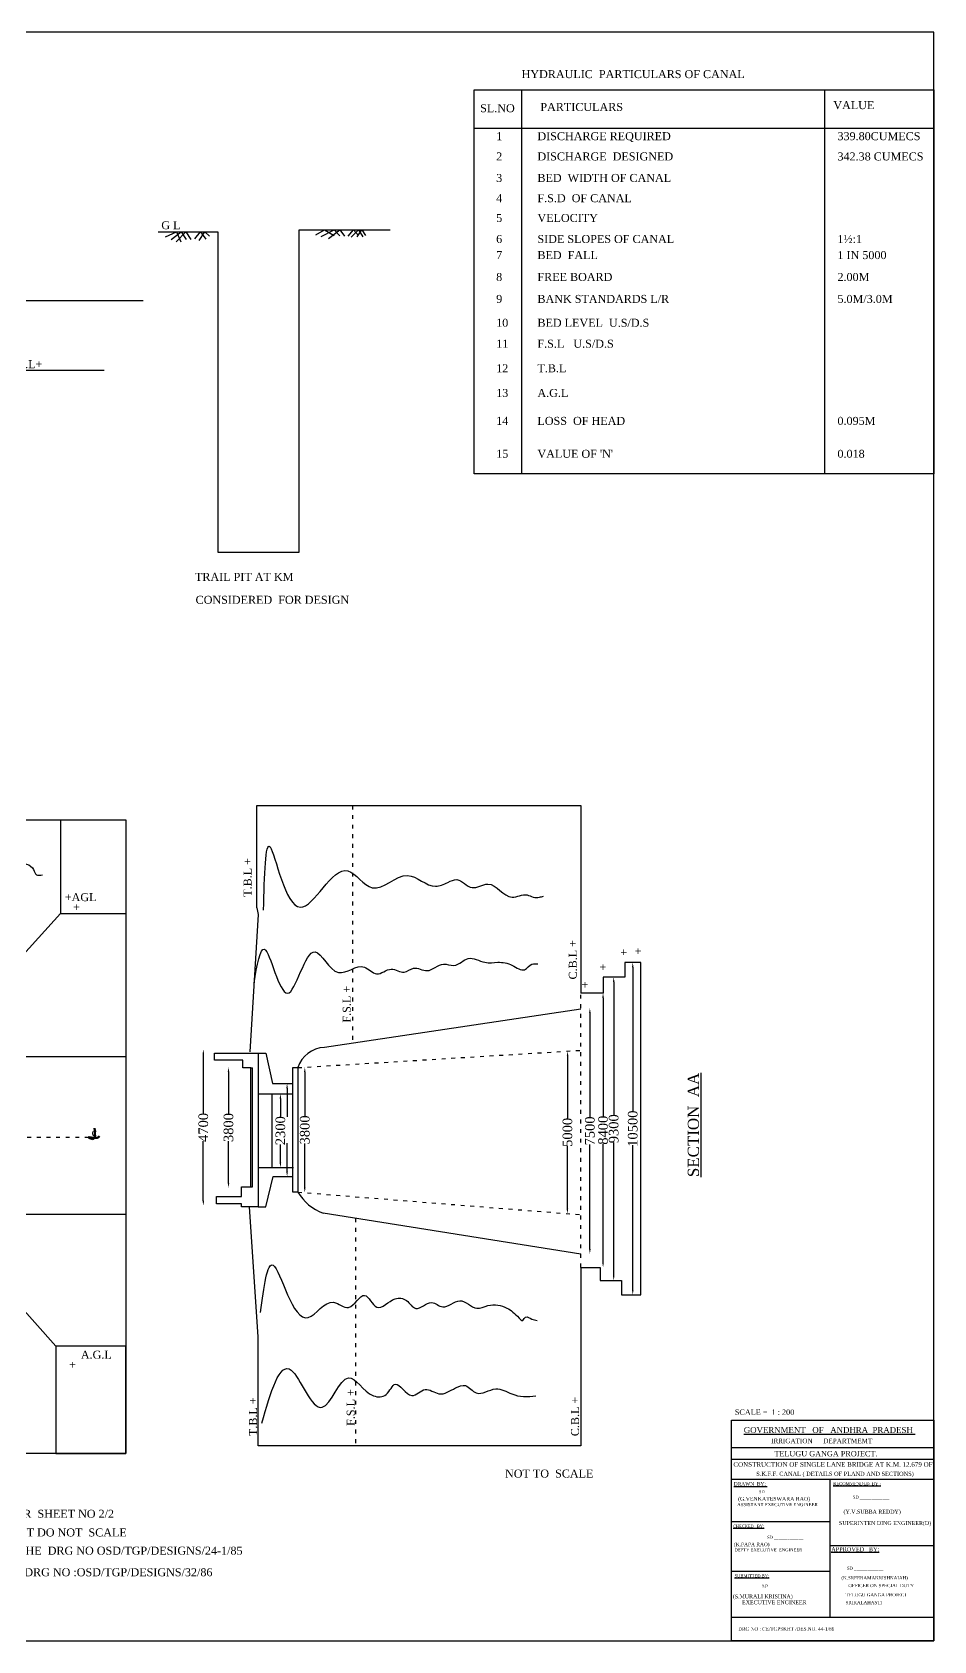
# Model space of a CAD drawing. Header units: millimetres. Extents: x 3677 to 149785, y 3909 to 54167.
# Drawn here: x 59930 to 88082, y 3909 to 54167 of the extents above; entities that cross this region are included whole.
import ezdxf

# ---------------------------------------------------------------- set-up
doc = ezdxf.new("R2010")
doc.units = ezdxf.units.MM
doc.header["$MEASUREMENT"] = 0
doc.header["$PDMODE"] = 33
doc.header["$PDSIZE"] = 500
doc.linetypes.add('ACAD_ISO03W100', pattern=[30, 12, -18])
for name, color, linetype in [('DIM', 5, 'Continuous'), ('DOT LINE', 3, 'ACAD_ISO03W100'), ('DWG. LINE', 1, 'Continuous'), ('HATCH', 2, 'Continuous'), ('TEXT', 7, 'Continuous')]:
    doc.layers.add(name, color=color, linetype=linetype)
doc.layers.add('TITLE', color=7, linetype='Continuous', lineweight=30)
doc.styles.get("Standard").update_dxf_attribs({"font": 'TIMES.TTF', "height": 300})
doc.dimstyles.get("Standard").update_dxf_attribs({"dimtxt": 300, "dimasz": 150, "dimexe": 0.18, "dimexo": 0.0625, "dimgap": 0.09, "dimtad": 0, "dimdec": 0, "dimzin": 0, "dimdsep": 46, "dimtxsty": 'Standard', "dimcen": 0.09, "dimse1": 1, "dimse2": 1, "dimclrd": 5, "dimclre": 5, "dimclrt": 4, "dimadec": 0, "dimazin": 0, "dimtfac": 1, "dimtdec": 0, "dimtofl": 0, "dimtmove": 0, "dimatfit": 3, "dimfxl": 1, "dimtolj": 1, "dimtzin": 0, "dimarcsym": 0})

# ---------------------------------------------------------------- blocks, each defined once
blk = doc.blocks.new('*D49')
at = {"layer": 'Defpoints', "color": 0}
for p in [(65274, 22388), (65287, 22388), (65287, 17509)]:
    blk.add_point(p, dxfattribs=at)
at = {"layer": 'DIM', "color": 5, "lineweight": -2}
for p, q in [((65274, 22238), (65274, 20380)), ((65274, 17659), (65274, 19517))]:
    blk.add_line(p, q, dxfattribs=at)
at = {"layer": 'DIM', "color": 5}
for points in [[(65249, 22238), (65299, 22238), (65274, 22388)], [(65249, 17659), (65299, 17659), (65274, 17509)]]:
    blk.add_solid(points, dxfattribs=at)
at = {"layer": 'DIM', "color": 4, "insert": (65274, 19949), "char_height": 300, "attachment_point": 5, "rotation": 90}
blk.add_mtext('\\A1;4700', dxfattribs=at)
blk = doc.blocks.new('*D50')
at = {"layer": 'Defpoints', "color": 0}
for p in [(66057, 21827), (66060, 21827), (66057, 18063)]:
    blk.add_point(p, dxfattribs=at)
at = {"layer": 'DIM', "color": 5, "lineweight": -2}
for p, q in [((66060, 21677), (66060, 20371)), ((66060, 18213), (66060, 19519))]:
    blk.add_line(p, q, dxfattribs=at)
at = {"layer": 'DIM', "color": 5}
for points in [[(66035, 21677), (66085, 21677), (66060, 21827)], [(66035, 18213), (66085, 18213), (66060, 18063)]]:
    blk.add_solid(points, dxfattribs=at)
at = {"layer": 'DIM', "color": 4, "insert": (66060, 19945), "char_height": 300, "attachment_point": 5, "rotation": 90}
blk.add_mtext('\\A1;3800', dxfattribs=at)
blk = doc.blocks.new('*D51')
at = {"layer": 'Defpoints', "color": 0}
for p in [(67681, 20995), (67681, 20995), (67681, 18700)]:
    blk.add_point(p, dxfattribs=at)
at = {"layer": 'DIM', "color": 5, "lineweight": -2}
for p, q in [((67681, 20845), (67681, 20278)), ((67681, 18850), (67681, 19417))]:
    blk.add_line(p, q, dxfattribs=at)
at = {"layer": 'DIM', "color": 5}
for points in [[(67656, 20845), (67706, 20845), (67681, 20995)], [(67656, 18850), (67706, 18850), (67681, 18700)]]:
    blk.add_solid(points, dxfattribs=at)
at = {"layer": 'DIM', "color": 4, "insert": (67681, 19847), "char_height": 300, "attachment_point": 5, "rotation": 90}
blk.add_mtext('\\A1;2300', dxfattribs=at)
blk = doc.blocks.new('*D53')
at = {"layer": 'Defpoints', "color": 0}
for p in [(68371, 21827), (68443, 21827), (68370, 17916)]:
    blk.add_point(p, dxfattribs=at)
at = {"layer": 'DIM', "color": 5, "lineweight": -2}
for p, q in [((68442, 21677), (68442, 20297)), ((68441, 18066), (68441, 19445))]:
    blk.add_line(p, q, dxfattribs=at)
at = {"layer": 'DIM', "color": 5}
for points in [[(68417, 21677), (68467, 21676), (68443, 21827)], [(68416, 18066), (68466, 18066), (68441, 17916)]]:
    blk.add_solid(points, dxfattribs=at)
at = {"layer": 'DIM', "color": 4, "insert": (68442, 19871), "char_height": 300, "attachment_point": 5, "rotation": 89.9714}
blk.add_mtext('\\A1;3800', dxfattribs=at)
blk = doc.blocks.new('*D55')
at = {"layer": 'Defpoints', "color": 0}
for p in [(76647, 22333), (76641, 17256), (76641, 17256)]:
    blk.add_point(p, dxfattribs=at)
at = {"layer": 'DIM', "color": 5, "lineweight": -2}
for p, q in [((76647, 22183), (76645, 20219)), ((76642, 17406), (76644, 19370))]:
    blk.add_line(p, q, dxfattribs=at)
at = {"layer": 'DIM', "color": 5}
for points in [[(76622, 22183), (76672, 22183), (76647, 22333)], [(76617, 17407), (76667, 17406), (76641, 17256)]]:
    blk.add_solid(points, dxfattribs=at)
at = {"layer": 'DIM', "color": 4, "insert": (76644, 19795), "char_height": 300, "attachment_point": 5, "rotation": 89.9334}
blk.add_mtext('\\A1;5000', dxfattribs=at)
blk = doc.blocks.new('*D56')
at = {"layer": 'Defpoints', "color": 0}
for p in [(77276, 23678), (77343, 23678), (77276, 16001)]:
    blk.add_point(p, dxfattribs=at)
at = {"layer": 'DIM', "color": 5, "lineweight": -2}
for p, q in [((77343, 23528), (77343, 20266)), ((77343, 16151), (77343, 19412))]:
    blk.add_line(p, q, dxfattribs=at)
at = {"layer": 'DIM', "color": 5}
for points in [[(77318, 23528), (77368, 23528), (77343, 23678)], [(77318, 16151), (77368, 16151), (77343, 16001)]]:
    blk.add_solid(points, dxfattribs=at)
at = {"layer": 'DIM', "color": 4, "insert": (77343, 19839), "char_height": 300, "attachment_point": 5, "rotation": 90}
blk.add_mtext('\\A1;7500', dxfattribs=at)
blk = doc.blocks.new('*D57')
at = {"layer": 'Defpoints', "color": 0}
for p in [(77677, 24147), (77755, 24147), (77677, 15576)]:
    blk.add_point(p, dxfattribs=at)
at = {"layer": 'DIM', "color": 5, "lineweight": -2}
for p, q in [((77755, 23997), (77755, 20284)), ((77755, 15726), (77755, 19440))]:
    blk.add_line(p, q, dxfattribs=at)
at = {"layer": 'DIM', "color": 5}
for points in [[(77730, 23997), (77780, 23997), (77755, 24147)], [(77730, 15726), (77780, 15726), (77755, 15576)]]:
    blk.add_solid(points, dxfattribs=at)
at = {"layer": 'DIM', "color": 4, "insert": (77755, 19862), "char_height": 300, "attachment_point": 5, "rotation": 90}
blk.add_mtext('\\A1;8400', dxfattribs=at)
blk = doc.blocks.new('*D58')
at = {"layer": 'Defpoints', "color": 0}
for p in [(77994, 24644), (78087, 24644), (77994, 15169)]:
    blk.add_point(p, dxfattribs=at)
at = {"layer": 'DIM', "color": 5, "lineweight": -2}
for p, q in [((78087, 24494), (78087, 20333)), ((78087, 15319), (78087, 19480))]:
    blk.add_line(p, q, dxfattribs=at)
at = {"layer": 'DIM', "color": 5}
for points in [[(78062, 24494), (78112, 24494), (78087, 24644)], [(78062, 15319), (78112, 15319), (78087, 15169)]]:
    blk.add_solid(points, dxfattribs=at)
at = {"layer": 'DIM', "color": 4, "insert": (78087, 19907), "char_height": 300, "attachment_point": 5, "rotation": 90}
blk.add_mtext('\\A1;9300', dxfattribs=at)
blk = doc.blocks.new('*D59')
at = {"layer": 'Defpoints', "color": 0}
for p in [(78628, 25102), (78682, 25102), (78628, 14718)]:
    blk.add_point(p, dxfattribs=at)
at = {"layer": 'DIM', "color": 5, "lineweight": -2}
for p, q in [((78682, 24952), (78682, 20430)), ((78682, 14868), (78682, 19390))]:
    blk.add_line(p, q, dxfattribs=at)
at = {"layer": 'DIM', "color": 5}
for points in [[(78657, 24952), (78707, 24952), (78682, 25102)], [(78657, 14868), (78707, 14868), (78682, 14718)]]:
    blk.add_solid(points, dxfattribs=at)
at = {"layer": 'DIM', "color": 4, "insert": (78682, 19910), "char_height": 300, "attachment_point": 5, "rotation": 90}
blk.add_mtext('\\A1;10500', dxfattribs=at)

msp = doc.modelspace()

# ---------------------------------------------------------------- linework, layer by layer
at = {"layer": 'DIM', "color": 5}
for p, q in [((67889.3, 21173.2), (67889.3, 20279.1)), ((67889.3, 18562.4), (67889.3, 19456.5))]:
    msp.add_line(p, q, dxfattribs=at)
for points in [[(67864.3, 21173.2), (67914.3, 21173.2), (67889.3, 21323.2)], [(67864.3, 18562.4), (67914.3, 18562.4), (67889.3, 18412.4)]]:
    msp.add_solid(points, dxfattribs=at)
at = {"layer": 'DOT LINE', "ltscale": 10}
for points in [[(69926.6, 30006.4), (69926.6, 22578.8)], [(77065.1, 15576.4), (77065.1, 24147.2)], [(68225.5, 21817.6), (77065.1, 22358.4)], [(9377.4, 19648.8), (61662.4, 19648.8)], [(68225.5, 17927.6), (77065.1, 17222.7)], [(70029.6, 17108.2), (70029.6, 10000.4)]]:
    msp.add_lwpolyline(points, dxfattribs=at)
at = {"layer": 'DWG. LINE'}
for points in [[(63863.9, 47926.6), (65722.2, 47926.6), (65722.2, 37922.5), (68265.5, 37922.5), (68265.5, 47987.7), (71112.6, 47987.7)], [(51921, 45780.4), (63391.4, 45780.4)], [(54258.8, 39948.2), (54536.2, 43611.6), (62175.3, 43611.6)], [(66945.7, 26811.8), (66945.7, 30006.4), (77065.1, 30006.4), (77065.1, 24147.2)], [(52532.9, 29558.7), (62850.2, 29558.7), (62850.2, 9760.9), (46165.3, 9760.9)], [(60817.2, 29558.7), (60817.2, 26631.3), (62850.2, 26631.3)], [(66945.7, 26811.8), (66985.1, 26604.2), (66729.2, 22306.7)], [(60817.2, 26631.3), (57280, 22732)], [(77065.1, 15576.4), (77662.2, 15576.4), (77662.2, 15168.8), (78325.9, 15168.8), (78325.9, 14717.7), (78929.9, 14717.7), (78929.9, 25101.5), (78434.6, 25101.5), (78434.6, 24644.4), (77758.2, 24644.4), (77758.2, 24147.2), (77065.1, 24147.2)], [(77065.1, 23640.9), (69052.8, 22448.8)], [(57980.3, 22165.2), (62853.7, 22165.2)], [(65617.6, 22049), (65617.6, 22269.7), (66981.8, 22269.7), (66981.8, 17469.7), (66462.5, 17469.7), (66462.5, 17562.3), (65686.6, 17562.3), (65686.6, 17789.8), (66470.2, 17789.8), (66470.2, 18094.4)], [(66981.8, 22269.7), (67226.5, 22269.7), (67432.6, 21323.2), (68048.9, 21323.2)], [(66470.2, 18094.4), (66755.1, 18094.4), (66755.1, 21810.1), (66502.7, 21810.1), (66502.7, 22049), (65617.6, 22049)], [(66755.1, 18094.4), (66808.6, 18094.4), (66808.6, 21810.1)], [(66755.1, 21810.1), (66808.6, 21810.1)], [(66981.8, 20995.3), (68033.2, 20995.3)], [(67414.8, 20995.3), (67414.8, 18699.5)], [(66981.8, 18699.5), (68088.9, 18699.5)], [(66981.8, 17469.7), (67226.3, 17469.7), (67452.9, 18412.4), (68079.4, 18412.4)], [(57743.7, 17243.8), (62850.2, 17243.8)], [(77065.1, 15576.4), (77065.1, 10000.4), (66990.2, 10000.4), (66990.2, 13406.7), (66719.6, 17469.7)], [(77065.1, 15986.9), (69011.7, 17270.4)], [(57298.2, 16910.3), (60663.6, 13113)]]:
    msp.add_lwpolyline(points, dxfattribs=at)
for points in [[(68070.5, 17927.6), (68070.5, 21817.6), (68225.5, 21817.6), (68225.5, 17927.6), (68070.5, 17927.6)], [(62850.2, 13113), (60663.6, 13113), (60663.6, 9760.9), (62850.2, 9760.9)]]:
    msp.add_lwpolyline(points, close=True, dxfattribs=at)
for centre, radius, start, end in [((69096.7, 21533.5), 916.3, 92.74324, 161.93611), ((69551.4, 18714.9), 1542, 210.70225, 249.51221)]:
    msp.add_arc(centre, radius, start, end, dxfattribs=at)
at = {"layer": 'HATCH'}
for points in [[(64089.6, 47769.9), (64434.7, 47926.6), (64574, 47619.6)], [(64273.3, 47686.5), (64585, 47926.6), (64738.1, 47686.5)], [(64429.1, 47614.2), (64726.9, 47926.6), (64885.6, 47692.1)], [(65005.2, 47708.8), (65186.1, 47926.6), (65350.3, 47700.4)], [(65144.4, 47658.7), (65319.7, 47926.6), (65467.2, 47797.7)], [(68783.6, 47837.1), (69060.9, 47987.7), (69362.8, 47817.7)], [(68950.2, 47780.9), (69354.1, 47987.7), (69532.2, 47806.9)], [(69182.6, 47724.5), (69538.7, 47987.7), (69686.4, 47796)], [(69798.3, 47793.1), (69964.2, 47987.7), (70120.6, 47815.9)], [(69884.9, 47758.2), (70121.8, 47987.7), (70251.6, 47776.2)], [(70078.5, 47770.2), (70226.4, 47987.7), (70333.4, 47809.9)]]:
    msp.add_lwpolyline(points, dxfattribs=at)
for points in [[(56935.6, 27365.7), (57074.9, 29253.7), (57362.4, 27922.9), (57645.2, 28157.5), (57707.5, 28425.5), (57745.8, 28597.9), (57999.9, 28669.7), (58579.8, 28138.3), (58771.5, 28325), (59150.1, 28033), (59452.1, 28152.7), (59975.5, 28003.4), (60061.8, 27840.6), (60248.7, 27845.4)], [(67157.2, 26737.1), (67359.1, 28711.6), (68303.2, 26825.5), (69787.7, 27963.7), (70549.5, 27436.9), (71649.9, 27820.6), (72524.2, 27481.6), (72908.3, 27605.1), (73188.3, 27689.7), (73663.6, 27442.6), (74158.5, 27553.1), (74914.7, 27142.7), (75383.5, 27214.3), (75572.3, 27142.7), (75767.6, 27142.7), (75891.3, 27175.3)], [(66857.1, 24455.5), (67180.2, 25515.1), (67901.1, 24138.5), (68766.1, 25434.5), (69492.7, 24789.4), (70302.2, 24960.3), (70685.9, 24744.5), (71141.5, 24895.3), (71545.2, 24798.7), (71838, 24923.7), (72258.8, 24847), (72776.6, 25051.9), (73089, 25009.9), (73338.5, 25115.6), (73540.1, 25225.2), (74065.2, 25107), (74468.7, 25107), (74923.3, 25010.1), (75306.4, 24877.4), (75536.2, 25050.9), (75715, 25056)], [(67056.4, 14170.4), (67454.6, 15647.9), (68551.8, 14008.1), (69340.1, 14487), (69811.5, 14324.7), (70308, 14703.1), (70692.6, 14334.9), (71261.6, 14595), (71615.3, 14539.1), (71907.8, 14295), (72400.6, 14475.1), (72749.2, 14343), (73282, 14535.1), (73816.1, 14299), (74160.7, 14383), (74753.7, 14307), (75131.6, 13994.1), (75248.3, 13921.6), (75293.8, 13974.8), (75337.2, 14020.2), (75534.7, 13963), (75692.7, 13919.6)], [(67103.7, 10708.5), (68016.3, 12364.8), (68986.5, 11205.6), (69811, 12124.1), (70584.6, 11566.7), (70984.2, 11604.7), (71269.5, 11927.7), (71786.1, 11571.5), (72198.3, 11761.5), (72629.5, 11628.5), (73149.5, 11812.2), (73460.3, 11881.9), (73796.4, 11653.9), (74405.2, 11780.5), (74906.2, 11622.2), (75274, 11539.8), (75660.8, 11565.2)]]:
    msp.add_spline(points, degree=3, dxfattribs=at)
at = {"layer": 'TEXT', "lineweight": 50}
msp.add_spline([(61880.1, 19922.2), (61789.2, 19587.7), (61689.6, 19640.1), (61962.1, 19627), (62036.6, 19676.2)], degree=3, dxfattribs=at)
at = {"layer": 'TITLE', "lineweight": 30}
for p, q in [((81763.4, 3909.2), (81763.4, 10803.5)), ((81763.4, 9951.6), (88082.4, 9951.6)), ((81763.4, 9588), (88082.4, 9588)), ((81763.4, 8956.1), (88082.4, 8956.1)), ((81763.4, 4649.9), (88082.4, 4649.9))]:
    msp.add_line(p, q, dxfattribs=at)
at = {"layer": 'TITLE'}
for p, q in [((88082.4, 10803.5), (88082.4, 3909.2)), ((81763.4, 7640.1), (84836.8, 7640.1)), ((81763.4, 6089.6), (84836.8, 6089.6)), ((88082.4, 3909.2), (81763.4, 3909.2))]:
    msp.add_line(p, q, dxfattribs=at)
for points in [[(88082.4, 54167), (4073.3, 54167), (4073.3, 3909.2), (88082.4, 3909.2)], [(73733, 52364.4), (88082.4, 52364.4), (88082.4, 40370.6), (73733, 40370.6)]]:
    msp.add_lwpolyline(points, close=True, dxfattribs=at)
for points in [[(75210.4, 52364.4), (75210.4, 40370.6)], [(84672.2, 52364.4), (84672.2, 40370.6)], [(73733, 51169), (88082.4, 51169)], [(84836.8, 6888.6), (88082.4, 6888.6)]]:
    msp.add_lwpolyline(points, dxfattribs=at)
at = {"layer": 'TITLE', "lineweight": 30}
for points in [[(81763.4, 10803.5), (88082.4, 10803.5)], [(84836.8, 8956.1), (84836.8, 4649.9)]]:
    msp.add_lwpolyline(points, dxfattribs=at)

# ---------------------------------------------------------------- texts
at = {"layer": 'TEXT'}
for s, height, rotation, p in [('HYDRAULIC  PARTICULARS OF CANAL', 250, 0.01, (75212.1, 52731.4)), ('SL.NO', 250, 0.01, (73916.7, 51666.4)), ('PARTICULARS', 250, 0.01, (75797.9, 51705.4)), ('VALUE', 250, 0.01, (84945.7, 51761.9)), ('1', 250, 0.01, (74417.9, 50792.4)), ('DISCHARGE REQUIRED ', 250, 0.01, (75706.2, 50792.4)), ('339.80CUMECS', 250, 0.01, (85074.1, 50792.4)), ('2', 250, 0.01, (74417.9, 50160)), ('DISCHARGE  DESIGNED ', 250, 0.01, (75706.2, 50160)), ('342.38 CUMECS', 250, 0.01, (85074.1, 50160)), ('3', 250, 0.01, (74417.9, 49488.4)), ('BED  WIDTH OF CANAL', 250, 0.01, (75706.2, 49488.4)), ('4', 250, 0.01, (74417.9, 48855.5)), ('F.S.D  OF CANAL', 250, 0.01, (75706.2, 48855.5)), (' G L', 250, 0.01, (63867.9, 48011.3)), ('5', 250, 0.01, (74417.9, 48238.8)), ('VELOCITY', 250, 0.01, (75706.2, 48238.8)), ('6', 250, 0.01, (74417.9, 47580.9)), ('SIDE SLOPES OF CANAL ', 250, 0.01, (75706.2, 47580.9)), ('1½:1', 250, 0.01, (85074.1, 47580.9)), ('7', 250, 0.01, (74417.9, 47077.4)), ('BED  FALL', 250, 0.01, (75706.2, 47077.4)), ('1 IN 5000', 250, 0.01, (85074.1, 47077.4)), ('8', 250, 0.01, (74417.9, 46394.4)), ('FREE BOARD', 250, 0.01, (75706.2, 46394.4)), ('2.00M', 250, 0.01, (85074.1, 46394.4)), ('9', 250, 0.01, (74417.9, 45708.6)), ('BANK STANDARDS L/R', 250, 0.01, (75706.2, 45708.6)), ('5.0M/3.0M', 250, 0.01, (85074.1, 45708.6)), ('10', 250, 0.01, (74417.9, 44962.9)), ('BED LEVEL  U.S/D.S', 250, 0.01, (75706.2, 44962.9)), ('11', 250, 0.01, (74417.9, 44308.5)), ('F.S.L   U.S/D.S', 250, 0.01, (75706.2, 44308.5)), ('A.G.L+', 250, 0.01, (59070.4, 43669.7)), ('12', 250, 0.01, (74417.9, 43542.2)), ('T.B.L', 250, 0.01, (75706.2, 43542.2)), ('13', 250, 0.01, (74417.9, 42770.4)), ('A.G.L', 250, 0.01, (75706.2, 42770.4)), ('14', 250, 0.01, (74417.9, 41898.4)), ('LOSS  OF HEAD', 250, 0.01, (75706.2, 41898.4)), ('0.095M', 250, 0.01, (85074.1, 41898.4)), ('15', 250, 0.01, (74417.9, 40869.2)), ("VALUE OF 'N'", 250, 0.01, (75706.2, 40869.2)), ('0.018', 250, 0.01, (85074.1, 40869.2)), ('T.B.L +', 250, 90.01, (66779.1, 27156.2)), ('+AGL', 250, 0.01, (60948.9, 27018)), ('+', 250, 0.01, (61210.8, 26707.6)), ('C.B.L +', 250, 90.01, (76935.7, 24572.7)), ('+', 250, 180.01, (78506.7, 25547.2)), ('+', 250, 180.01, (78955, 25585.6)), ('+', 250, 180.01, (77857.7, 25086.6)), ('F.S.L +', 250, 90.01, (69876.6, 23224.6)), ('+', 250, 180.01, (77294.1, 24532.2)), ('%%USECTION  AA', 350, 90.01, (80749.8, 18395.9)), ('c', 250, 0.01, (61783.9, 19675.6)), ('+', 250, 0.01, (61086.1, 12407.5)), ('A.G.L', 250, 0.01, (61450.1, 12723.3)), ('F.S.L +', 250, 90.01, (70001.3, 10624.8)), ('T.B.L +', 250, 90.01, (66950.6, 10307.2)), ('C.B.L +', 250, 90.01, (77004.5, 10304.4)), ('NOT TO  SCALE', 250, 0.01, (74694.4, 9009.3)), ('1)   FOR DETAILS AND NOTES REFER  SHEET NO 2/2 ', 250, 0.01, (53411.9, 7752.8)), ('2)   READ THE MEASUREMENTS  BUT DO NOT  SCALE ', 250, 0.01, (53411.9, 7169.1)), ('3)   THIS  DRAWING SUPERSEEDS  THE  DRG NO OSD/TGP/DESIGNS/24-1/85 ', 250, 0.01, (53429.5, 6599.7)), ('4)   FOR  DETAILS  OF PIER  REFER  DRG NO :OSD/TGP/DESIGNS/32/86 ', 250, 0.01, (53453.7, 5925.4))]:
    msp.add_text(s, height=height, rotation=rotation, dxfattribs=at).set_placement(p)
at = {"layer": 'TITLE'}
for s, p in [('TRAIL PIT AT KM', (65014.3, 37023.6)), ('CONSIDERED  FOR DESIGN', (65032.9, 36308))]:
    msp.add_text(s, height=250, rotation=0.01, dxfattribs=at).set_placement(p)
for s, height, p in [('SCALE =  1 : 200', 167.408, (81869.8, 10970.3)), ('IRRIGATION      DEPARTMEMT ', 145.527, (83001.6, 10083.3)), ('TELUGU GANGA PROJECT.', 167.408, (83105.2, 9672.2)), ('CONSTRUCTION OF SINGLE LANE BRIDGE AT K.M. 12.679 OF', 143.272, (81825.2, 9348.6)), ('%%UDRAWN  BY; ', 110.542, (81836, 8757.4)), ('SD _____________', 92.601, (82620.9, 8523)), ('%%URECOMMENDED  BY :', 94.865, (84941.6, 8771.1)), ('ASSISTANT EXECUTIVE ENGINEER', 99.881, (81943, 8116.5)), ('(G.VENKATESWARA RAO)', 119.394, (81971.5, 8286.3)), ('SD _____________', 92.601, (85557.2, 8352.3)), ('SUPERINTEN DING ENGINEER(D)', 121.595, (85122.4, 7527.1)), ('(Y.V.SUBBA REDDY)', 121.595, (85262.3, 7882.6)), ('%%UCHECKED   BY;', 89.284, (81813.6, 7446.4)), ('SD _____________', 92.601, (82874.7, 7098.2)), ('(K.PAPA RAO)', 111.139, (81841.7, 6866.1)), ('DEPTY EXECUTIVE  ENGINEER', 94.997, (81859.6, 6705)), ('%%UAPPROVED   BY;', 127.548, (84880.8, 6707)), ('SD _____________', 92.601, (85371.9, 6132.6)), ('%%USUBMITTED BY;', 92.976, (81860.5, 5893.1)), ('SD _____________', 92.601, (82716.1, 5585.6)), ('(K.SREERAMAKRISHNAIAH)', 102.039, (85197.3, 5827.5)), ('OFFICER ON SPECIAL DUTY', 102.039, (85413.4, 5586.2)), ('(S.MURALI KRISHNA)', 121.273, (81805, 5236.7)), ('EXECUTIVE ENGINEER ', 121.273, (82095.9, 5052.5)), ('TELUGU GANGA PROJECT', 102.039, (85328.8, 5295.6)), ('SRIKALAHASTI', 102.039, (85328.8, 5053.8)), ('DRG NO : CE/TGPSKHT /DES.NO. 44-1/86', 106.875, (81976.6, 4226.4))]:
    msp.add_text(s, height=height, dxfattribs=at).set_placement(p)
at = {"layer": 'TITLE', "lineweight": 30}
for s, height, p in [('%%UGOVERNMENT   OF   ANDHRA  PRADESH ', 182.819, (82149.2, 10404.4)), ('S.K.F.F. CANAL ( DETAILS OF PLAND AND SECTIONS)', 128.945, (82539.2, 9062.2))]:
    msp.add_text(s, height=height, dxfattribs=at).set_placement(p)

# ---------------------------------------------------------------- dimensions: what is measured, and where the dimension line sits
at = {"layer": 'DIM'}
for p1, p2, distance, text, picture, middle in [((77994.1, 15168.8), (77994.1, 24644.4), -93, '9300', '*D58', (78087, 19906.6)), ((78627.9, 14717.7), (78627.9, 25101.5), -54.3, '10500', '*D59', (78682.3, 19909.6)), ((77677, 15576.4), (77677, 24147.2), -78.3, '8400', '*D57', (77755.3, 19861.8)), ((77276.3, 16000.8), (77276.3, 23677.8), -67, '7500', '*D56', (77343.3, 19839.3)), ((65287.1, 17509.1), (65287.1, 22388.2), 13.5, '4700', '*D49', (65273.6, 19948.7)), ((76647.4, 22332.8), (76641.5, 17256.5), 0, '5000', '*D55', (76644.4, 19794.6)), ((66057.4, 18062.7), (66057.4, 21827.4), -2.2, '3800', '*D50', (66059.5, 19945.1)), ((68369.5, 17916.1), (68371.5, 21826.5), -71.1, '3800', '*D53', (68441.6, 19871.3)), ((67680.7, 18699.5), (67680.7, 20995.3), 0, '2300', '*D51', (67680.7, 19847.4))]:
    dim = msp.add_aligned_dim(p1=p1, p2=p2, distance=distance, text=text, dimstyle='Standard', dxfattribs=at)
    dim.commit()
    dim.dimension.update_dxf_attribs({"geometry": picture, "text_midpoint": middle})

doc.saveas('drawing.dxf')
